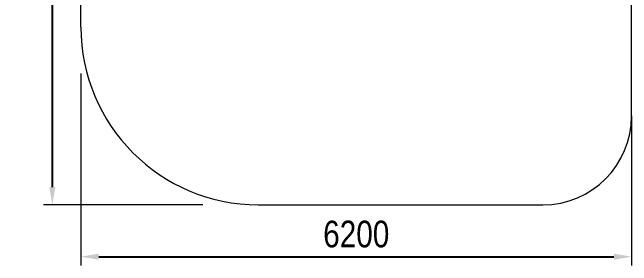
# Model space of a CAD drawing. Header units: millimetres. Extents: x -4440 to 2542, y -4302 to 3582.
# Drawn here: x -4440 to 2542, y -4302 to -1453 of the extents above; entities that cross this region are included whole.
import ezdxf

# ---------------------------------------------------------------- set-up
doc = ezdxf.new("R2010")
doc.units = ezdxf.units.MM
doc.layers.add('DIKOM_ЗОНА', color=80, linetype='Continuous')
doc.layers.add('DIKOM_РАЗМЕР_ЗОНА', color=7, linetype='Continuous')
doc.styles.add('style1', font='arialbd.ttf', dxfattribs={"width": 0.8})
doc.dimstyles.new('1-50', dxfattribs={"dimtxt": 300, "dimasz": 200, "dimexe": 100, "dimexo": 0, "dimgap": 100, "dimtad": 1, "dimtxsty": 'style1', "dimcen": 200, "dimclrd": 7, "dimclre": 7, "dimclrt": 7, "dimadec": 1, "dimazin": 2, "dimtfac": 1, "dimtmove": 0, "dimatfit": 2, "dimfxl": 0, "dimlwd": 25, "dimlwe": 18, "dimarcsym": 0})

# ---------------------------------------------------------------- blocks, each defined once
blk = doc.blocks.new('*D0')
at = {"layer": 'Defpoints', "color": 0, "transparency": 16777216}
for p in [(-2395.9, 3581.6), (-3989.7, -3618.4), (-2293.7, -3618.4)]:
    blk.add_point(p, dxfattribs=at)
at = {"layer": 'DIKOM_РАЗМЕР_ЗОНА', "color": 7, "lineweight": 18, "transparency": 16777216}
for p, q in [((-2395.9, 3581.6), (-4089.7, 3581.6)), ((-2293.7, -3618.4), (-4089.7, -3618.4))]:
    blk.add_line(p, q, dxfattribs=at)
at = {"layer": 'DIKOM_РАЗМЕР_ЗОНА', "color": 7, "lineweight": 25, "transparency": 16777216}
blk.add_line((-3989.7, 3381.6), (-3989.7, -3418.4), dxfattribs=at)
at = {"layer": 'DIKOM_РАЗМЕР_ЗОНА', "color": 7, "transparency": 16777216}
for points in [[(-4023, 3381.6), (-3956.3, 3381.6), (-3989.7, 3581.6)], [(-4023, -3418.4), (-3956.3, -3418.4), (-3989.7, -3618.4)]]:
    blk.add_solid(points, dxfattribs=at)
at = {"layer": 'DIKOM_РАЗМЕР_ЗОНА', "color": 7, "transparency": 16777216, "insert": (-4242.8, -121.6), "char_height": 300, "attachment_point": 5, "rotation": 90, "style": 'style1'}
blk.add_mtext('{\\fArial|b0|i0|c204|p34;7200}', dxfattribs=at)
blk = doc.blocks.new('*D3')
at = {"layer": 'Defpoints', "color": 0, "transparency": 16777216}
for p in [(-3666.9, -2142.3), (2541.6, -2618.4), (2541.6, -4202.2)]:
    blk.add_point(p, dxfattribs=at)
at = {"layer": 'DIKOM_РАЗМЕР_ЗОНА', "color": 7, "lineweight": 18, "transparency": 16777216}
for p, q in [((-3666.9, -2142.3), (-3666.9, -4302.2)), ((2541.6, -2618.4), (2541.6, -4302.2))]:
    blk.add_line(p, q, dxfattribs=at)
at = {"layer": 'DIKOM_РАЗМЕР_ЗОНА', "color": 7, "lineweight": 25, "transparency": 16777216}
blk.add_line((-3466.9, -4202.2), (2341.6, -4202.2), dxfattribs=at)
at = {"layer": 'DIKOM_РАЗМЕР_ЗОНА', "color": 7, "transparency": 16777216}
for points in [[(-3466.9, -4168.9), (-3466.9, -4235.5), (-3666.9, -4202.2)], [(2341.6, -4168.9), (2341.6, -4235.5), (2541.6, -4202.2)]]:
    blk.add_solid(points, dxfattribs=at)
at = {"layer": 'DIKOM_РАЗМЕР_ЗОНА', "color": 7, "transparency": 16777216, "insert": (-562.6, -3949), "char_height": 300, "attachment_point": 5, "style": 'style1'}
blk.add_mtext('{\\fArial|b0|i0|c204|p34;6200}', dxfattribs=at)

msp = doc.modelspace()

# ---------------------------------------------------------------- linework, layer by layer
at = {"layer": 'DIKOM_ЗОНА', "color": 3, "lineweight": 15}
for p, q in [((2541.614, -2618.445), (2541.614, 2581.555)), ((-3666.892, -1618.445), (-3666.892, 1581.555)), ((-1666.892, -3618.445), (1541.614, -3618.445))]:
    msp.add_line(p, q, dxfattribs=at)
for centre, radius, start, end in [((-1666.892, -1618.445), 2000, 180, 270), ((1541.614, -2618.445), 1000, 270, 0)]:
    msp.add_arc(centre, radius, start, end, dxfattribs=at)

# ---------------------------------------------------------------- dimensions: what is measured, and where the dimension line sits
at = {"layer": 'DIKOM_РАЗМЕР_ЗОНА'}
dim = msp.add_linear_dim(base=(-3989.671, -3618.445), p1=(-2395.948, 3581.555), p2=(-2293.676, -3618.445), angle=270, text='{\\fArial|b0|i0|c204|p34;<>}', dimstyle='1-50', dxfattribs=at)
dim.commit()
dim.dimension.update_dxf_attribs({"geometry": '*D0', "text_midpoint": (-3989.671, -121.626), "dimtype": 160})
dim = msp.add_linear_dim(base=(2541.614, -4202.185), p1=(-3666.892, -2142.285), p2=(2541.614, -2618.445), text='{\\fArial|b0|i0|c204|p34;6200}', dimstyle='1-50', dxfattribs=at)
dim.commit()
dim.dimension.update_dxf_attribs({"geometry": '*D3', "text_midpoint": (-562.639, -4202.185), "dimtype": 160})

doc.saveas('drawing.dxf')
